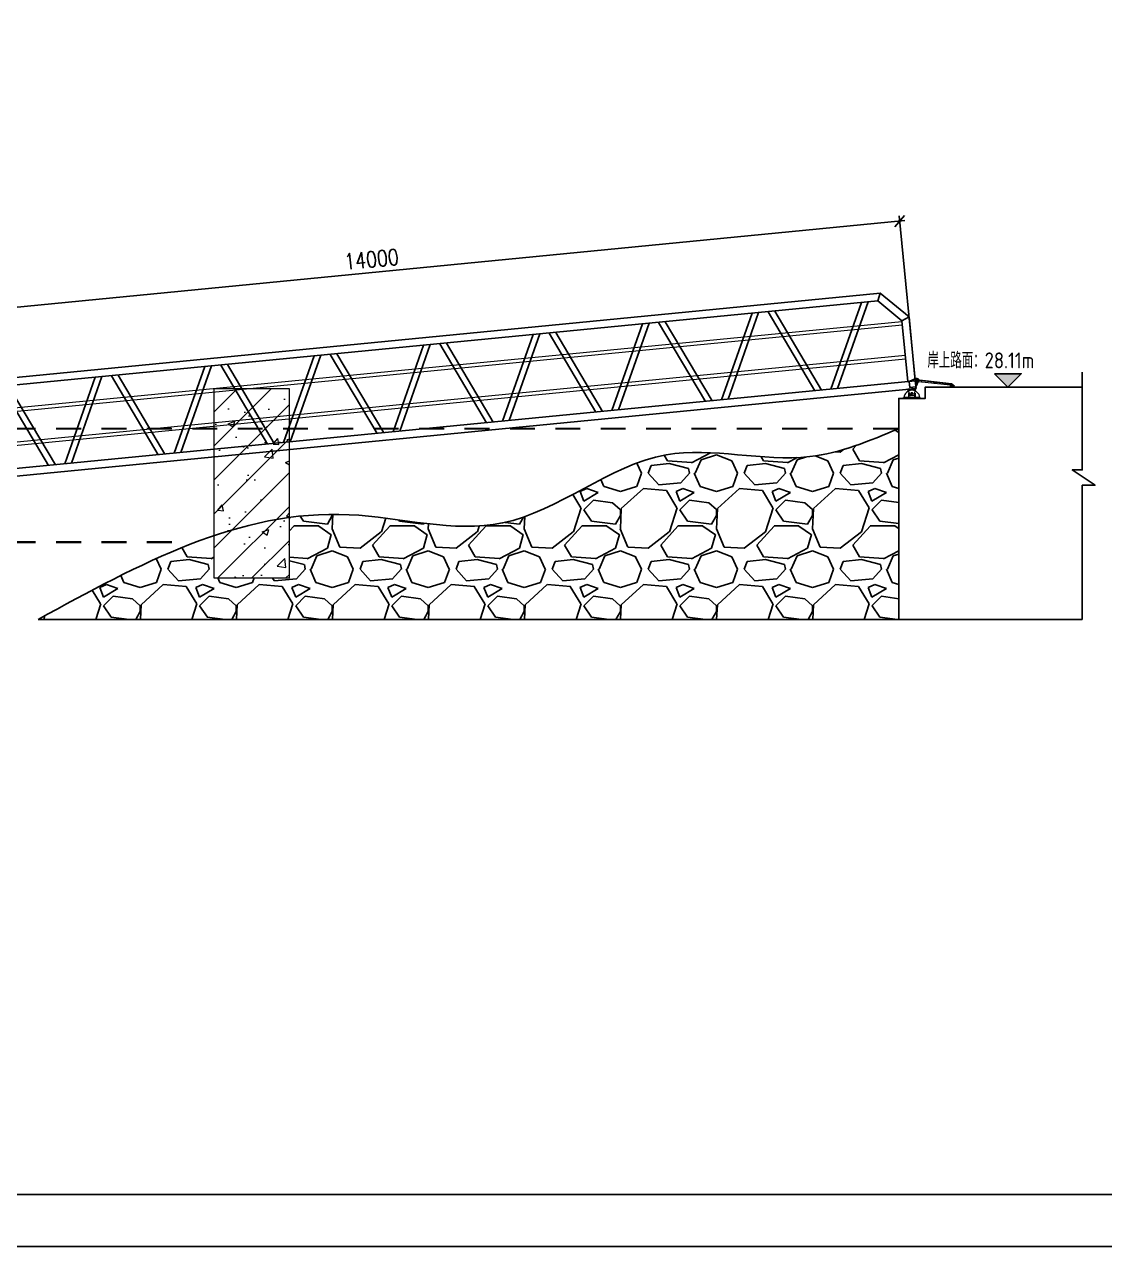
# Model space of a CAD drawing. Extents: x 8238 to 123366, y -35216 to 128109.
# Drawn here: x 23404 to 37685, y 32093 to 48257 of the extents above; entities that cross this region are included whole.
import ezdxf

# ---------------------------------------------------------------- set-up
doc = ezdxf.new("R2010")
doc.units = 0
doc.header["$LTSCALE"] = 1000
doc.header["$MEASUREMENT"] = 0
doc.linetypes.add('CENTER', pattern=[2, 1.25, -0.25, 0.25, -0.25])
doc.linetypes.add('CENTER2', pattern=[28.575, 19.05, -3.175, 3.175, -3.175])
for name, color, linetype, lineweight in [('加强板', 140, 'Continuous', 18), ('图框', 7, 'Continuous', 13), ('型材', 7, 'Continuous', 15), ('结构', 52, 'Continuous', 18), ('铝斜撑', 241, 'Continuous', 9)]:
    doc.layers.add(name, color=color, linetype=linetype, lineweight=lineweight)
for name, color, linetype in [('标注', 9, 'Continuous'), ('铝横梁', 220, 'Continuous'), ('铝通', 4, 'Continuous')]:
    doc.layers.add(name, color=color, linetype=linetype)
doc.styles.add('HZTXT', font='txtw.shx', dxfattribs={"width": 0.8, "bigfont": 'hztxtw.shx'})
doc.styles.get("Standard").update_dxf_attribs({"font": 'gbenor.shx', "bigfont": 'gbcbig.shx'})
doc.dimstyles.new('DIM-70', dxfattribs={"dimscale": 70, "dimtxt": 3, "dimasz": 2, "dimexe": 1, "dimexo": 1, "dimgap": 1, "dimtad": 1, "dimdec": 1, "dimdsep": 46, "dimtxsty": 'HZTXT', "dimblk": 'OBLIQUE', "dimcen": 0, "dimdle": 1, "dimclrd": 9, "dimclre": 9, "dimclrt": 2, "dimadec": 1, "dimazin": 0, "dimtfac": 1, "dimtdec": 1, "dimtix": 1, "dimtmove": 2, "dimatfit": 3, "dimldrblk": 'OBLIQUE', "dimfxl": 15, "dimtolj": 1, "dimtzin": 0, "dimarcsym": 1})

# ---------------------------------------------------------------- blocks, each defined once
blk = doc.blocks.new('JAGZZ')
at = {"color": 1, "linetype": 'CENTER2'}
for p, q in [((524725, 12996), (524689, 12996)), ((524707, 12979), (524707, 13014))]:
    blk.add_line(p, q, dxfattribs=at)
at = {"layer": '结构', "color": 4}
for p, q in [((524597, 12929), (524597, 12941)), ((524817, 12941), (524597, 12941)), ((524817, 12929), (524817, 12941)), ((524817, 12929), (524597, 12929))]:
    blk.add_line(p, q, dxfattribs=at)
for points in [[(524670, 12941), (524670, 13001), (524662, 13001), (524662, 12941)], [(524744, 12941), (524744, 13001), (524752, 13001), (524752, 12941)]]:
    blk.add_lwpolyline(points, close=True, dxfattribs=at)
at = {"layer": '结构'}
blk.add_circle((524707, 12996), 13, dxfattribs=at)
at = {"layer": '结构', "color": 4}
blk.add_arc((524707, 12931), 106, 5.7248, 174.2752, dxfattribs=at)
blk = doc.blocks.new('*U317')
at = {"color": 5, "const_width": 30}
blk.add_lwpolyline([(166, 0), (-166, 0)], dxfattribs=at)
blk = doc.blocks.new('*U318')
at = {"color": 0, "linetype": 'ByBlock', "lineweight": -2, "transparency": 16777216}
for p in [(0, 0), (600, 0), (1200, 0), (1800, 0), (2400, 0), (3000, 0), (3600, 0), (4200, 0), (4800, 0), (5400, 0), (6000, 0), (6600, 0), (7200, 0), (7800, 0), (8400, 0), (9000, 0), (9600, 0), (10200, 0), (10800, 0), (11400, 0), (12000, 0), (12600, 0)]:
    blk.add_blockref('*U317', p, dxfattribs=at)
blk = doc.blocks.new('*U319')
at = {"color": 5, "const_width": 30}
blk.add_lwpolyline([(166, 0), (-166, 0)], dxfattribs=at)
blk = doc.blocks.new('*U320')
at = {"color": 0, "linetype": 'ByBlock', "lineweight": -2, "transparency": 16777216}
for p in [(0, 0), (600, 0), (1200, 0), (1800, 0), (2400, 0), (3000, 0), (3600, 0), (4200, 0), (4800, 0), (5400, 0), (6000, 0), (6600, 0), (7200, 0), (7800, 0), (8400, 0), (9000, 0), (9600, 0), (10200, 0), (10800, 0), (11400, 0), (12000, 0), (12600, 0), (13200, 0), (13800, 0), (14400, 0), (15000, 0), (15600, 0), (16200, 0), (16800, 0), (17400, 0), (18000, 0), (18600, 0), (19200, 0), (19800, 0), (20400, 0), (21000, 0), (21600, 0), (22200, 0)]:
    blk.add_blockref('*U319', p, dxfattribs=at)
blk = doc.blocks.new('A$C32F71815')
at = {"layer": '铝斜撑', "linetype": 'Continuous'}
for p, q in [((3, 20), (0, 20)), ((0, 20), (0, 0)), ((40, 0), (0, 0)), ((3, 20), (3, 3)), ((40, 3), (3, 3)), ((40, 0), (40, 3))]:
    blk.add_line(p, q, dxfattribs=at)
blk = doc.blocks.new('A$C42B83C84')
at = {"layer": '图框', "lineweight": 0}
h = blk.add_hatch(dxfattribs=at)
h.set_pattern_fill('ANSI31', color=256, scale=0.5, style=0)
h.set_pattern_definition([(45, (82514.4754, -36464.1272), (-1.122532015, 1.122532015), [])])
edge = h.paths.add_edge_path(flags=17)
edge.add_arc((15, 30), 6.5, 0, 360)
edge = h.paths.add_edge_path()
edge.add_arc((15, 30), 10, 0, 360)
for p, q in [((0, 25), (0, 45)), ((0, 45), (458, 45)), ((5, 25), (0, 25)), ((5, 40), (5, 25)), ((457, 40), (5, 40)), ((457, 40), (497, 15)), ((458, 45), (500, 19)), ((462, 7), (462, 23)), ((467, 7), (467, 23)), ((497, 15), (500, 19))]:
    blk.add_line(p, q, dxfattribs=at)
for points in [[(29, 20), (29, 40), (444, 40), (444, 20)], [(59, 40), (59, 20), (29, 20), (29, 40)], [(259, 40), (259, 20), (229, 20), (229, 40)]]:
    blk.add_lwpolyline(points, close=True, dxfattribs=at)
blk.add_lwpolyline([(444, 20), (444, 10, 0.414214), (454, 0), (474, 0, 0.414214), (484, 10), (484, 20)], format="xyb", dxfattribs=at)
blk.add_lwpolyline([(458, 0), (458, 7), (470, 7), (470, 0)], dxfattribs=at)
for radius in [10, 6.5]:
    blk.add_circle((15, 30), radius, dxfattribs=at)
blk.add_blockref('A$C32F71815', (444, 20), dxfattribs=at)
blk = doc.blocks.new('EB')
at = {"layer": '加强板'}
blk.add_lwpolyline([(1337537242, 365767056), (1337537242, 365767006), (1337537257, 365767006), (1337537267, 365767056)], close=True, dxfattribs=at)
at = {"layer": '铝通'}
blk.add_lwpolyline([(1337537285, 365767056, 0.668622), (1337537254, 365767090), (1337537162, 365767061), (1337537162, 365766981), (1337537242, 365766981)], format="xyb", close=True, dxfattribs=at)
blk.add_circle((1337537262, 365767066), 7, dxfattribs=at)
blk = doc.blocks.new('A$C1CD0366B')
at = {"color": 1, "linetype": 'CENTER', "ltscale": 0.52}
for p, q in [((46, 50), (74, 50)), ((60, 36), (60, 64))]:
    blk.add_line(p, q, dxfattribs=at)
blk.add_lwpolyline([(0, 100), (0, 0), (10, 0), (10, 100)], close=True)
blk.add_lwpolyline([(10, 100), (87, 74, -0.315452), (90, 69), (90, 31, -0.315452), (87, 26), (10, 0)], format="xyb")
blk.add_circle((60, 50), 11)
blk = doc.blocks.new('GW-R')
at = {"color": 3, "linetype": 'CENTER2'}
for p, q in [((8398, 1960), (8368, 1960)), ((8383, 1945), (8383, 1975))]:
    blk.add_line(p, q, dxfattribs=at)
at = {"color": 1, "linetype": 'CENTER', "ltscale": 0.52}
for p, q in [((8369, 1960), (8397, 1960)), ((8383, 1974), (8383, 1946))]:
    blk.add_line(p, q, dxfattribs=at)
blk.add_lwpolyline([(8443, 2035), (8323, 2035), (8323, 2025), (8443, 2025)], close=True)
at = {"color": 0}
for points in [[(8360, 1942), (8323, 2025)], [(8406, 1942), (8443, 2025)]]:
    blk.add_lwpolyline(points, dxfattribs=at)
blk.add_lwpolyline([(8406, 1942, -0.317501), (8397, 1935), (8370, 1935, -0.317501), (8360, 1942)], format="xyb")
blk.add_circle((8383, 1960), 9)
blk.add_circle((8383, 1960), 9)
blk.add_arc((8383, 1960), 55, 144.9944, 35.0056)
blk = doc.blocks.new('*U292')
at = {"layer": '铝横梁', "color": 6}
for points in [[(-664, 550), (-151, -550)], [(-576, 550), (-62, -550)], [(576, 550), (62, -550)], [(664, 550), (151, -550)]]:
    blk.add_lwpolyline(points, dxfattribs=at)
blk = doc.blocks.new('*U293')
at = {"layer": '标注', "color": 0, "linetype": 'ByBlock', "lineweight": -2, "transparency": 16777216}
for p in [(0, 0), (1454, 0), (2908, 0), (4362, 0), (5816, 0), (7270, 0), (8724, 0), (10178, 0), (11632, 0)]:
    blk.add_blockref('*U292', p, dxfattribs=at)
blk = doc.blocks.new('ythg')
at = {"layer": '型材', "elevation": 0}
for points in [[(709707, 79355), (723507, 79355), (723507, 79305), (709707, 79305)], [(709707, 78905), (723507, 78905), (723507, 78855), (709707, 78855)]]:
    blk.add_lwpolyline(points, close=True, dxfattribs=at)
at = {"layer": '铝通', "color": 4, "elevation": 0}
for points in [[(723607, 78555), (723607, 79405), (723257, 79755), (709957, 79755), (709607, 79405), (709607, 78555)], [(709957, 79755), (709998, 79655)], [(723215, 79655), (723257, 79755)], [(723507, 78555), (723507, 79364), (723215, 79655), (709998, 79655), (709707, 79364), (709707, 78555)], [(709707, 79364), (709607, 79405)], [(723507, 79364), (723607, 79405)], [(709607, 78555), (723607, 78555), (723607, 78455), (709607, 78455), (709607, 78555)]]:
    blk.add_lwpolyline(points, dxfattribs=at)
at = {"layer": '铝通'}
blk.add_circle((709587, 78560, 0), 7, dxfattribs=at)
blk.add_blockref('GW-R', (701274, 76420, 0))
at = {"layer": '图框', "rotation": 270}
blk.add_blockref('A$C1CD0366B', (723497, 78455, 0), dxfattribs=at)
at = {"layer": '型材', "color": 22, "xscale": -1}
blk.add_blockref('EB', (1338246849, -365688506, 0), dxfattribs=at)
at = {"layer": '型材', "color": 22}
blk.add_blockref('EB', (-1336813636, -365688506, 0), dxfattribs=at)
at = {"layer": '标注', "color": 4, "linetype": 'ByBlock'}
blk.add_blockref('*U293', (710791, 79105, 0), dxfattribs=at)
blk = doc.blocks.new('_Oblique')
at = {"color": 0, "linetype": 'ByBlock', "lineweight": -2}
blk.add_line((-0.5, -0.5), (0.5, 0.5), dxfattribs=at)
blk = doc.blocks.new('*D465')
at = {"color": 9, "lineweight": -2, "transparency": 16777216}
for p, q in [((20973, 44291), (35046, 45663)), ((35185, 43513), (34970, 45726)), ((21251, 42155), (21036, 44367))]:
    blk.add_line(p, q, dxfattribs=at)
at = {"layer": 'Defpoints', "color": 0, "transparency": 16777216}
for p in [(34977, 45656), (35192, 43443), (21258, 42085)]:
    blk.add_point(p, dxfattribs=at)
at = {"color": 9, "lineweight": -2, "transparency": 16777216, "xscale": 140, "yscale": 140, "zscale": 140}
for p, rotation in [((34977, 45656), 5.568567012249784), ((21043, 44297), 185.5685670122498)]:
    blk.add_blockref('_Oblique', p, dxfattribs=dict(at, rotation=rotation))
at = {"color": 2, "transparency": 16777216, "insert": (27993, 45151), "char_height": 210, "attachment_point": 5, "rotation": 5.5686, "style": 'HZTXT'}
blk.add_mtext('\\A1;14000', dxfattribs=at)

msp = doc.modelspace()

# ---------------------------------------------------------------- hatches: boundary and pattern name
h = msp.add_hatch(color=256)
h.dxf.hatch_style = 1
h.paths.add_polyline_path([(36406.07, 43460.89), (36229.29, 43637.67), (36582.85, 43637.67)])
h = msp.add_hatch()
h.set_pattern_fill('GRAVEL', color=256, scale=50)
h.set_pattern_definition([(228.012788, (-614241.06, -49126.14), (-10160.000001, -11429.999999), [170.8607, -16915.2418]), (184.969741, (-614355.357, -49253.144), (15239.999994, 1270.0000723), [293.2024, -29027.0244]), (132.510447, (-614647.46, -49278.544), (12700.000005, -13969.999995), [206.7408, -20467.3614]), (267.273689, (-615142.76, -49596.044), (1270.0000027, 25400), [267.0023, -26433.2187]), (292.833654, (-615155.46, -49862.744), (-6350.0000005, 15240), [261.8168, -25919.9039]), (357.273689, (-615053.86, -50104.044), (-25400, 1270.0000027), [267.0023, -26433.2187]), (37.6942405, (-614787.157, -50116.744), (-16509.9999993, -12700.000001), [353.0968, -34956.5577]), (72.255328, (-614507.757, -49900.844), (8890.0000024, 27939.9999992), [333.3598, -33002.6283]), (121.429566, (-614406.16, -49583.344), (-10160.0000014, 16509.999999), [267.9065, -26522.7728]), (175.236358, (-614545.86, -49354.74), (13970, -1270.000002), [305.8566, -14986.9685]), (222.397438, (-614850.657, -49329.344), (-15239.9999995, -13970.0000005), [395.539, -39158.3863]), (138.814075, (-613885.46, -49608.74), (-8890, 7620), [135.0023, -13365.283]), (171.469234, (-613987.06, -49519.844), (16510.0000004, -2539.999997), [256.841, -25427.3195]), (225, (-614241.1, -49481.7), (-2e-13, -1270), [179.6047, -1616.4466]), (203.19859, (-614329.96, -49329.34), (6350, 2540), [96.7207, -9575.3112]), (291.80141, (-614418.86, -49367.44), (-1270, 3810), [136.7828, -6702.3765]), (30.963757, (-614368.06, -49494.44), (3810, 2540), [222.1598, -7183.149]), (161.56505, (-614177.56, -49380.14), (2540, -1270), [160.6436, -3855.449]), (16.38954, (-615155.46, -49367.444), (12700, 3810), [225.044, -22279.4133]), (70.346176, (-614939.56, -49303.944), (-5080, -13970), [188.7995, -18691.1078]), (293.19859, (-614177.56, -49126.14), (-2540, 6350), [193.44, -9478.5918]), (343.61046, (-614101.36, -49303.944), (-12700, 3809.999999), [225.044, -22279.4133]), (339.443955, (-615155.46, -50154.84), (-6350, 2540), [217.0176, -10633.8672]), (294.77514, (-614952.26, -50231.04), (-6350.000008, 13969.999997), [181.836, -18001.7967]), (66.80141, (-614164.86, -50396.14), (2540, 6350), [193.44, -9478.5918]), (17.354025, (-614088.66, -50218.344), (-16510, -5080.000001), [212.8914, -21076.188]), (69.443955, (-614787.16, -50396.14), (-2540, -6350), [108.5088, -10742.376]), (101.309932, (-614241.06, -50396.14), (-1270, 5080), [64.7573, -6410.9975]), (165.963757, (-614253.76, -50332.64), (3810, -1270), [261.8168, -4974.5273]), (186.009006, (-614507.76, -50269.144), (12700, 1270.000001), [242.6335, -24020.6824]), (303.69007, (-614368.06, -49608.74), (-1270, 2540), [183.162, -4395.8882]), (353.157227, (-614266.457, -49761.144), (21590, -2539.999999), [319.7784, -31658.0045]), (60.945396, (-613948.96, -49799.24), (-5080, -8890), [130.754, -12944.6962]), (90, (-613885.5, -49685), (-1270, 1270), [76.2, -1193.8]), (120.256437, (-614533.16, -50231.04), (5080, -8890), [176.4335, -17466.9704]), (48.012787, (-614622.06, -50078.64), (10160.000001, 11429.999999), [341.7214, -16744.381]), (0, (-614393.5, -49824.6), (1270, 1270), [330.2, -939.8]), (325.304846, (-614063.26, -49824.644), (12700.000005, -8889.999993), [200.8048, -19879.6584]), (254.054604, (-613898.16, -49938.94), (-1270, -5080), [184.9145, -9060.825]), (207.645975, (-613948.957, -50116.744), (-24130.000001, -12699.9999983), [301.0725, -29806.2322]), (175.426079, (-614215.657, -50256.444), (-16510, 1270), [318.5147, -31532.9232])])
edge = h.paths.add_edge_path()
edge.add_spline(control_points=[(34963.33, 42910.89), (34577.6, 42748.9), (33597.06, 42337.1), (31675.63, 42925.11), (29891.85, 41288.54), (28098.36, 41821.92), (27167.22, 41772.94), (26907.56, 41736.94)], knot_values=[0, 0, 0, 0, 1232.49515576, 3133.08911872, 5475.23194435, 7506.15519588, 8305.28990049, 8305.28990049, 8305.28990049, 8305.28990049], degree=3, periodic=0)
edge.add_line((26907.56, 41736.94), (26907.56, 40935.96))
edge.add_line((26907.56, 40935.96), (25907.56, 40935.96))
edge.add_line((25907.56, 40935.96), (25907.56, 41494.37))
edge.add_spline(control_points=[(25907.56, 41494.37), (25118.31, 41227.71), (24351.61, 40808.03), (23584.9, 40388.35)], knot_values=[9346.53530728, 9346.53530728, 9346.53530728, 9346.53530728, 11845.33794187, 11845.33794187, 11845.33794187, 11845.33794187], degree=3, periodic=0)
edge.add_line((23584.9, 40388.35), (34963.33, 40388.35))
edge.add_line((34963.33, 40388.35), (34963.33, 42910.89))
at = {"layer": '结构'}
h = msp.add_hatch(dxfattribs=at)
h.set_pattern_fill('ANSI31', color=256, scale=100)
h.set_pattern_definition([(45, (-232402.77, -53987.7), (-224.5064, 224.5064), [])])
h.paths.add_polyline_path([(26907.56, 43435.96), (25907.56, 43435.96), (25907.56, 40935.96), (26907.56, 40935.96)])
h = msp.add_hatch(dxfattribs=at)
h.set_pattern_fill('AR-CONC', color=256, scale=5)
h.set_pattern_definition([(50, (-232402.8, -53987.7), (910.9233, -79.6954), [95.25, -1047.75]), (355, (-232402.8, -53987.7), (-176.217, 955.2842), [76.2, -838.203]), (100.45144, (-232326.9, -53994.36), (734.7062, 875.5888), [80.95, -890.4512]), (46.1842, (-232402.8, -53733.7), (1355.395, -210.2116), [142.875, -1571.625]), (96.63556, (-232289.8, -53751.2), (1187.0207, 1237.1306), [121.425, -1335.678]), (351.18415, (-232402.8, -53733.7), (1187.021, 1237.1306), [114.3, -1257.299]), (21, (-232275.8, -53797.2), (758.072, -511.326), [95.25, -1047.75]), (326, (-232275.8, -53797.2), (309.01, 920.9398), [76.2, -838.2]), (71.45144, (-232212.6, -53839.8), (1067.082, 409.6138), [80.95, -890.4497]), (37.5, (-232402.77, -53987.7), (15.443, 422.7752), [0, -828.04, 0, -850.9, 0, -841.375]), (7.5, (-232402.77, -53987.7), (334.0983, 500.9029), [0, -485.14, 0, -808.99, 0, -320.675]), (327.5, (-232685.98, -53987.7), (677.95298, -28.6437), [0, -317.5, 0, -990.6, 0, -1314.45]), (317.5, (-232813, -53987.7), (740.6459, 127.1325), [0, -412.75, 0, -657.86, 0, -933.45])])
h.paths.add_polyline_path([(26907.56, 43435.96), (25907.56, 43435.96), (25907.56, 40935.96), (26907.56, 40935.96)])

# ---------------------------------------------------------------- linework, layer by layer
for points in [[(11049.01, 63433.28), (59296.54, 63433.28), (59296.54, 32093.11), (11049.01, 32093.11)], [(11853.12, 62433.28), (58139.28, 62433.28), (58139.28, 32781.23), (11853.12, 32781.23)]]:
    msp.add_lwpolyline(points, close=True)
for points in [[(37391.29, 43658.04), (37391.29, 42365.32), (37257.21, 42365.32), (37560.03, 42162.38), (37391.29, 42162.4), (37391.29, 40388.35)], [(36229.29, 43637.67), (36406.07, 43460.89), (36582.85, 43637.67), (36229.29, 43637.67)], [(37391.29, 43460.89), (35313.33, 43460.89), (35313.33, 43310.89), (34963.33, 43310.89), (34963.33, 40388.35)], [(34963.33, 40388.35), (23584.9, 40388.35)], [(37391.29, 40388.35), (34963.33, 40388.35)]]:
    msp.add_lwpolyline(points)
msp.add_spline([(34963.33, 42910.89), (33787.74, 42540.7), (31887.29, 42564.15), (29725.06, 41663.95), (27697.09, 41773.43), (23584.9, 40388.35)], degree=3)
msp.add_lwpolyline([(25907.56, 43435.96), (25907.56, 40935.96), (26907.56, 40935.96), (26907.56, 43435.96), (25907.56, 43435.96)], dxfattribs=at)

# ---------------------------------------------------------------- block references
at = {"rotation": 5.568567012249729}
msp.add_blockref('ythg', (-677386.73, -104857.88, 0), dxfattribs=at)
at = {"color": 0}
msp.add_blockref('JAGZZ', (-489568.73, 30381.4), dxfattribs=at)
for name, p in [('*U320', (12587.82, 42910.89)), ('*U318', (12587.82, 41410.89))]:
    msp.add_blockref(name, p)
at = {"layer": '图框', "lineweight": 0, "rotation": 353.7280998583705}
msp.add_blockref('A$C42B83C84', (35200.14, 43514.71), dxfattribs=at)

# ---------------------------------------------------------------- texts
msp.add_text('岸上路面：28.11m', height=210).set_placement((35343.29, 43709.35))

# ---------------------------------------------------------------- dimensions: what is measured, and where the dimension line sits
dim = msp.add_aligned_dim(p1=(21258.29, 42084.91), p2=(35192.22, 43443.43), distance=2222.95, dimstyle='DIM-70')
dim.commit()
dim.dimension.update_dxf_attribs({"geometry": '*D465', "text_midpoint": (27992.57, 45150.81)})

doc.saveas('drawing.dxf')
